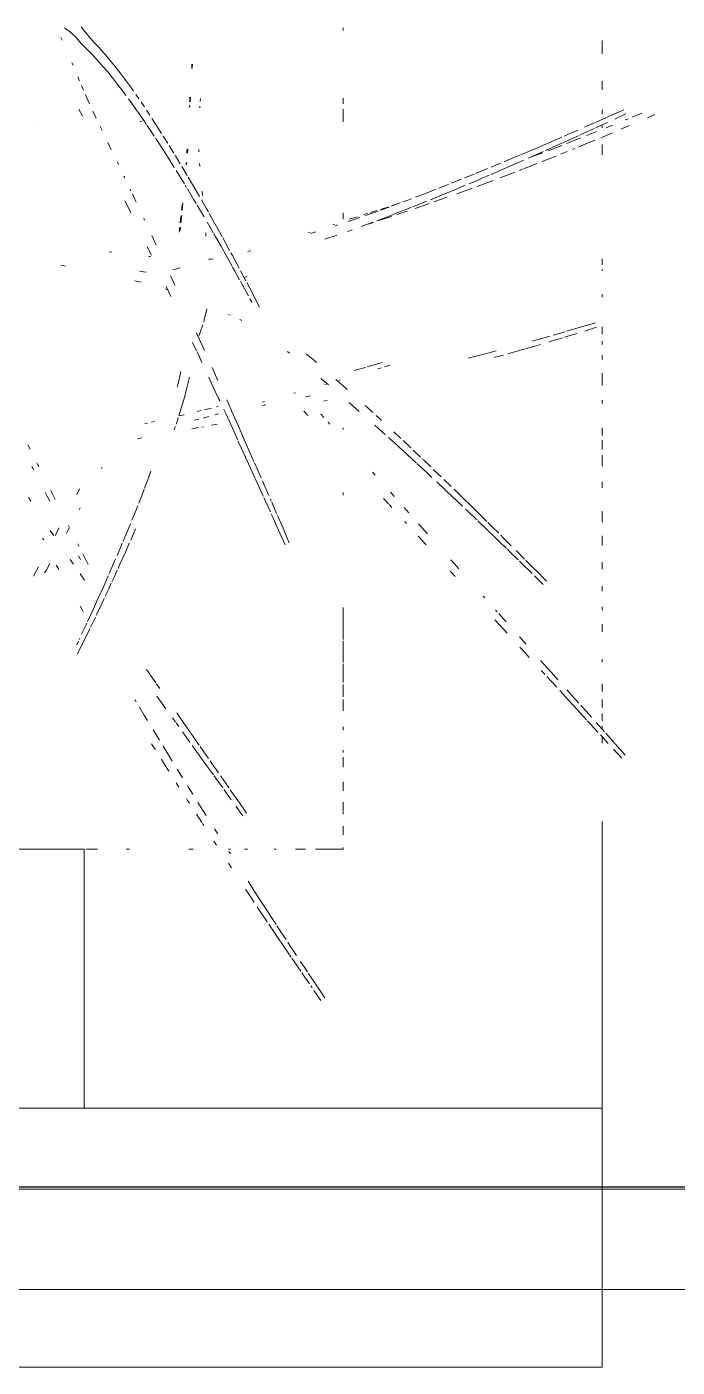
# Model space of a CAD drawing. Header units: millimetres. Extents: x -67152 to -48359, y -6192 to 21191.
# Drawn here: x -56938 to -56687, y 533 to 1051 of the extents above; entities that cross this region are included whole.
import ezdxf

# ---------------------------------------------------------------- set-up
doc = ezdxf.new("R2010")
doc.units = ezdxf.units.MM
for name, color, linetype, lineweight in [('G-IMPT', 8, 'Continuous', 9), ('I-FURN', 30, 'Continuous', 9), ('Q-SPCQ', 91, 'Continuous', 9)]:
    doc.layers.add(name, color=color, linetype=linetype, lineweight=lineweight)

# ---------------------------------------------------------------- blocks, each defined once
blk = doc.blocks.new('2017_EN_Awning_Llaza_Complet-PRO - Frontal-3576117-Nivel 1 Oficinas')
at = {"layer": 'Q-SPCQ'}
for p, q in [((2883.92, 95.02), (-2883.92, 95.02)), ((-2883.92, 94.88), (2883.92, 94.88)), ((2883.92, 94.04), (-2883.92, 94.04)), ((-2883.92, 55.37), (2883.92, 55.37))]:
    blk.add_line(p, q, dxfattribs=at)
blk = doc.blocks.new('LR2371_Conjunto_Estar_Externo_932 - RM-palem_elek_dwg-3557110-Nivel 1 Oficinas')
at = {"layer": 'G-IMPT'}
for p, q in [((952.6, 1312.2), (965.7, 1331.1)), ((946.6, 1303.4), (949.1, 1307)), ((973, 1326.2), (956.6, 1301.9)), ((930, 1279.3), (932.3, 1282.7)), ((932.3, 1282.7), (944.1, 1299.8)), ((942.3, 1280.4), (956.6, 1301.9)), ((911.2, 1251.8), (915.6, 1258.2)), ((915.6, 1258.2), (928, 1276.4)), ((940.2, 1277.4), (927.3, 1258)), ((890.1, 1220.8), (898.8, 1233.6)), ((898.8, 1233.6), (910, 1250)), ((907.3, 1227.8), (919.8, 1246.6)), ((868.2, 1188.3), (882, 1208.8)), ((882, 1208.8), (889.5, 1219.8)), ((900.3, 1217.1), (890.8, 1202.8)), ((907.3, 1227.8), (903.4, 1221.9)), ((848.4, 1158.8), (865.2, 1183.8)), ((874.3, 1177.6), (881.7, 1188.9)), ((883.3, 1191.4), (890.8, 1202.8)), ((846.4, 1155.8), (848.4, 1158.8)), ((874.3, 1177.6), (857.9, 1152.4)), ((824.4, 1122.7), (831.7, 1133.6)), ((831.7, 1133.6), (840.5, 1146.9)), ((841.4, 1127), (857.9, 1152.4)), ((841.4, 1127), (829.1, 1108)), ((792.4, 1074.2), (798.1, 1082.9)), ((796.1, 1056.5), (793.1, 1051.9)), ((765.1, 1032.6), (770.3, 1040.6)), ((743.8, 999.7), (746.3, 1003.7)), ((772.5, 1019.4), (766.6, 1010)), ((732.6, 982.5), (742.7, 998.1)), ((743.9, 974.1), (750.6, 984.6)), ((806.1, 967.2), (819.3, 985.5)), ((826.4, 980.3), (810.4, 957.4)), ((713.8, 953.1), (716.1, 956.8)), ((716.1, 956.8), (719.4, 961.9)), ((743.9, 974.1), (735.5, 960.6)), ((786.1, 939.2), (797.7, 955.4)), ((795.8, 936.5), (810, 956.8)), ((694.9, 923.7), (699.9, 931.6)), ((716, 929.3), (725.7, 945)), ((769.7, 916.4), (781.9, 933.3)), ((793.8, 933.6), (781.2, 915.5)), ((783.8, 936), (786.1, 939.2)), ((706.8, 914.5), (696.7, 898.1)), ((753.6, 893.9), (764.3, 908.9)), ((762, 887.9), (773.9, 905)), ((765.6, 910.6), (769.7, 916.4)), ((780.6, 914.6), (777.8, 910.6)), ((666.3, 878.7), (668.1, 881.5)), ((668.1, 881.5), (681.1, 902)), ((681, 872.8), (687.2, 882.8)), ((737.7, 871.7), (744.8, 881.6)), ((745.4, 882.5), (753.6, 893.9)), ((755.3, 878.3), (746.4, 865.5)), ((762, 887.9), (758.3, 882.6)), ((648.7, 850.6), (652.5, 856.7)), ((652.5, 856.7), (655.9, 862.1)), ((681, 872.8), (670.2, 855)), ((724.9, 853.8), (737.7, 871.7)), ((731, 843.4), (737.9, 853.3)), ((739.4, 855.4), (746.4, 865.5)), ((1513.1, 860.8), (1528.5, 877.5)), ((1535, 871.6), (1516.1, 850.5)), ((651.4, 824.3), (663.2, 843.6)), ((706.6, 828.4), (720.5, 847.8)), ((721.2, 829.4), (715.9, 821.7)), ((731, 843.4), (722.1, 830.7)), ((1469.2, 813), (1484, 829.1)), ((1496.2, 828.2), (1480.8, 811)), ((1488.6, 834), (1489.2, 834.7)), ((1489.2, 834.7), (1503.1, 849.8)), ((1498.6, 830.9), (1515.6, 850)), ((640.9, 806.9), (635.5, 798)), ((687.8, 802.3), (691.4, 807.2)), ((691.4, 807.2), (693.5, 810.1)), ((694.5, 811.5), (699.4, 818.3)), ((701, 800.3), (715.9, 821.7)), ((1449.2, 791.1), (1462.5, 805.7)), ((1464, 807.3), (1469.2, 813)), ((625.9, 782), (635.5, 798)), ((661.8, 766), (675.4, 785)), ((701, 800.3), (695.9, 792.9)), ((1429, 769.2), (1438, 778.9)), ((1438.8, 779.8), (1449.2, 791.1)), ((1456.7, 784.1), (1452, 778.9)), ((1456.7, 784.1), (1471.7, 800.9)), ((619.9, 772), (617.4, 767.8)), ((658.4, 761.3), (661.8, 766)), ((1412.4, 751.1), (1429, 769.2)), ((1426, 749.8), (1436.9, 761.9)), ((1448.3, 774.7), (1436.9, 761.9)), ((645.9, 721.2), (656.6, 736.5)), ((663.9, 747.1), (658, 738.5)), ((1388.4, 724.9), (1406.8, 744.9)), ((1408.8, 730.6), (1396.8, 717.1)), ((644.2, 718.7), (639.2, 711.4)), ((644.2, 718.7), (645.2, 720.2)), ((1376.6, 694.6), (1396.8, 717.1)), ((1377.7, 713.2), (1384.9, 721)), ((510.3, 682.2), (522.1, 657.9)), ((1337.6, 669.5), (1347.5, 680.2)), ((1347.5, 680.2), (1355.5, 689)), ((511.9, 658.4), (508.7, 665.1)), ((514.4, 653), (513.3, 655.4)), ((532.9, 635.6), (522.5, 657.2)), ((1336.9, 650.1), (1349.6, 664.3)), ((526, 628.1), (517.8, 645.7)), ((527.6, 624.7), (526, 628.1)), ((534.4, 632.5), (543.6, 613.4)), ((1291.1, 618.7), (1306.4, 635.4)), ((1306.4, 635.4), (1313.8, 643.5)), ((515.1, 593.1), (520.8, 603)), ((537.3, 603.6), (528.9, 621.8)), ((548.3, 579.4), (537.3, 603.6)), ((545, 610.4), (546, 608.2)), ((557.4, 584.1), (546, 608.2)), ((1295.6, 603.9), (1292.3, 600.2)), ((1298.2, 606.8), (1312, 622.3)), ((553.8, 567.1), (548.3, 579.4)), ((557.4, 584.1), (560, 578.5)), ((1269, 574.1), (1272, 577.5)), ((559, 555.6), (554.3, 566.1)), ((567.5, 536.3), (559, 555.6)), ((562.1, 574), (568.4, 560.5)), ((573.3, 549.9), (568.4, 560.5)), ((1365, 536.1), (1381.3, 552.2)), ((437.1, 519.1), (427.5, 537)), ((451.2, 526), (448.4, 530.9)), ((523.2, 544.5), (515, 532.6)), ((579.5, 509), (569.4, 532.1)), ((579.1, 537.2), (574.4, 547.6)), ((579.1, 537.2), (584.3, 525.8)), ((1207.5, 527.4), (1216.9, 537.7)), ((1340.1, 511.6), (1360.6, 531.8)), ((1387.5, 546), (1367.6, 525.9)), ((451.2, 526), (458, 513.4)), ((474.8, 524.3), (470.3, 516.1)), ((502.4, 514.4), (496.4, 505.8)), ((511.8, 498.8), (515.5, 505.9)), ((530.2, 514.9), (519.9, 494.8)), ((581.2, 505.1), (579.5, 509)), ((585.9, 522.4), (589.5, 514.3)), ((599.6, 491.8), (589.5, 514.3)), ((1214.6, 513.2), (1208.6, 506.4)), ((1214.6, 513.2), (1223.4, 523.1)), ((1319.6, 491.7), (1334.8, 506.5)), ((1346.8, 504.9), (1331, 489)), ((1337.2, 508.8), (1340.1, 511.6)), ((1349.3, 507.4), (1367.1, 525.3)), ((1367.5, 525.8), (1367.1, 525.3)), ((510.5, 476.5), (512.5, 480.4)), ((589.2, 486.3), (584.1, 498.2)), ((593.9, 475.2), (589.2, 486.3)), ((599.6, 491.8), (606.9, 475.2)), ((886.3, 451), (898.4, 478.1)), ((1147.6, 462), (1162.3, 478)), ((1299.4, 472), (1312.9, 485.1)), ((1306.7, 464.8), (1321.8, 479.8)), ((1314.4, 486.6), (1319.6, 491.7)), ((444.7, 466), (447, 469)), ((458.9, 451.4), (464.4, 459.4)), ((465.5, 461), (464.4, 459.4)), ((475.7, 446.5), (468, 461)), ((489.5, 456.1), (491.3, 452.7)), ((495.2, 445.6), (491.3, 452.7)), ((598.6, 464.1), (595.4, 471.6)), ((607.7, 442.3), (598.6, 464.1)), ((618.7, 448.1), (609.6, 469.2)), ((906.4, 474.5), (894.9, 447.8)), ((1164.9, 457.5), (1154.6, 445.9)), ((1259.5, 433.5), (1279.3, 452.6)), ((1279.3, 452.6), (1288.2, 461.2)), ((1298.2, 456.4), (1286.9, 445.1)), ((1289, 462), (1299.4, 472)), ((1306.7, 464.8), (1302, 460.1)), ((494.4, 444.8), (492.9, 441.8)), ((609, 439.1), (607.7, 442.3)), ((616.4, 420.9), (611.9, 432)), ((874.1, 423.7), (886.3, 451)), ((884.2, 423.2), (894.6, 447.2)), ((1122.7, 434.8), (1125.6, 438)), ((1148.3, 438.8), (1154.6, 445.9)), ((1239.8, 414.7), (1257.6, 431.7)), ((1267.3, 425.8), (1276.1, 434.4)), ((1278, 436.3), (1286.9, 445.1)), ((513.2, 412.4), (515, 409.2)), ((622.8, 405), (616.4, 420.9)), ((861.8, 396.4), (870.9, 416.7)), ((872.4, 419.9), (874.1, 423.7)), ((882.7, 419.8), (873.4, 398.2)), ((1082.9, 391.3), (1092.3, 401.6)), ((1093.2, 402.5), (1098.4, 408.2)), ((1130, 418.3), (1121.3, 408.5)), ((1220.4, 396.3), (1230.6, 405.9)), ((1228.8, 388), (1247.9, 406.7)), ((1236.4, 411.5), (1239.8, 414.7)), ((1267.3, 425.8), (1247.9, 406.7)), ((420.8, 393.4), (418.3, 388.7)), ((420.8, 393.4), (422.5, 396.2)), ((449.5, 379.7), (453.3, 387.1)), ((453.3, 387.1), (458, 396.2)), ((460, 376.7), (462.7, 382.1)), ((468.3, 393.2), (462.7, 382.1)), ((514, 373.3), (508.6, 383.7)), ((632.7, 379.7), (624.7, 400)), ((634.8, 374.1), (632.7, 379.7)), ((849.5, 369.1), (857.7, 387.3)), ((858.6, 389.4), (861.8, 396.4)), ((858.8, 364.8), (867.9, 385.6)), ((872.5, 396.2), (870.8, 392.3)), ((1095.5, 379.7), (1102.5, 387.5)), ((1182.2, 360.4), (1201.2, 378.1)), ((1201.2, 378.1), (1220.4, 396.3)), ((1228.8, 388), (1214.6, 374.2)), ((640.3, 359.8), (635.5, 372.4)), ((647.5, 340.5), (640.3, 359.8)), ((837.1, 341.8), (842.6, 353.9)), ((843.1, 355), (849.5, 369.1)), ((853.7, 353.1), (846.8, 337.3)), ((858.8, 364.8), (856, 358.3)), ((1163.6, 343), (1173.3, 352)), ((1195.8, 356), (1209.4, 369.2)), ((424.6, 331.4), (425.8, 333.7)), ((425.8, 333.7), (428.1, 338.1)), ((434.2, 324.9), (435.9, 328.4)), ((437.4, 331.4), (435.9, 328.4)), ((554.7, 335.4), (556.2, 332.6)), ((824.7, 314.4), (837.1, 341.8)), ((841.3, 324.8), (846.8, 337.3)), ((1062.3, 342.3), (1067, 347.6)), ((1145.2, 325.9), (1163.6, 343)), ((1156.9, 318.7), (1171, 332.1)), ((1190.4, 350.8), (1175.9, 336.9)), ((812.2, 287.1), (824.7, 314.4)), ((834.7, 309.9), (822.6, 282.4)), ((834.7, 309.9), (840.1, 322.2)), ((1109.3, 293), (1120.6, 303.3)), ((1121.8, 304.4), (1127.1, 309.3)), ((1127.1, 309.3), (1143.8, 324.7)), ((1152.1, 314.2), (1138.1, 300.8)), ((1154.6, 316.5), (1155.5, 317.4)), ((421.3, 299), (417.3, 290.9)), ((622.3, 279.6), (630.3, 278.1)), ((799.8, 259.9), (810.1, 282.4)), ((810.5, 254.9), (822.6, 282.4)), ((810.8, 283.9), (812.2, 287.1)), ((1091.8, 277.2), (1109.3, 293)), ((1115.2, 279.3), (1102.1, 267)), ((1119.4, 283.2), (1133.5, 296.5)), ((636.1, 251.4), (641.2, 250.3)), ((692.3, 259.5), (691, 263.1)), ((692.3, 259.5), (693.3, 256.4)), ((694.6, 252.5), (697.5, 243.7)), ((724.2, 261.1), (736.5, 258.8)), ((742.7, 257.7), (745.6, 257.1)), ((761.1, 254.1), (768.5, 252.7)), ((768.5, 252.7), (771.5, 252.1)), ((787.3, 232.6), (799.8, 259.9)), ((810.5, 254.9), (801.4, 234.5)), ((982.1, 252.3), (978.8, 248.5)), ((1066.3, 254.2), (1074.7, 261.8)), ((1074.7, 261.8), (1085.7, 271.7)), ((648.8, 248.6), (654.4, 247.4)), ((698.7, 239.9), (697.5, 243.7)), ((702.3, 228.6), (699.8, 236.3)), ((709.7, 234.6), (700.3, 236.8)), ((702.3, 228.6), (706.6, 214.1)), ((729.1, 245), (737, 242.9)), ((741.6, 227), (733.9, 228.8)), ((744.9, 240.9), (756.1, 237.9)), ((767, 235.1), (774, 233.2)), ((783.6, 224.7), (787.3, 232.6)), ((789.2, 207), (798.1, 226.9)), ((801.3, 234.2), (798.4, 227.6)), ((933.5, 227.9), (941.1, 236.2)), ((970.9, 239.7), (965.7, 233.8)), ((1025.5, 218.2), (1037.1, 228.4)), ((1052.6, 221.3), (1062.7, 230.5)), ((1078.8, 245.4), (1068.8, 236.1)), ((710.6, 200.2), (706.6, 214.1)), ((755.2, 223.6), (748, 225.4)), ((755.2, 223.6), (761, 222.2)), ((762.3, 178.5), (772.9, 201.5)), ((770, 220), (773.4, 219.1)), ((773, 201.8), (774.8, 205.5)), ((774.8, 205.5), (776.3, 208.9)), ((856.4, 217.6), (862.5, 216.4)), ((856.4, 210.9), (860.2, 209.8)), ((945.9, 199.1), (937, 201)), ((970.4, 209.6), (977.4, 207.9)), ((1018.4, 212.1), (1025.5, 218.2)), ((1052.6, 221.3), (1048.1, 217.2)), ((698, 178.6), (697.1, 182.2)), ((700.8, 165.8), (698, 178.6)), ((710.6, 200.2), (714.1, 187)), ((717.2, 174.4), (714.1, 187)), ((755.6, 164.2), (762.3, 178.5)), ((915, 194.5), (918, 193.6)), ((965.3, 166.8), (979.8, 178.9)), ((972.9, 178), (977.1, 176.7)), ((993.7, 168.5), (1006.5, 179.8)), ((1014.8, 187.2), (1006.5, 179.8)), ((703.1, 153.7), (700.8, 165.8)), ((717.2, 174.4), (719.5, 164.1)), ((761.9, 146.1), (772.9, 170.5)), ((998.8, 170.5), (1001.9, 169.6)), ((1048.7, 146), (1027.7, 151.8)), ((737.4, 124.9), (743, 137)), ((938, 120.5), (950.8, 131.4)), ((957.3, 137), (950.8, 131.4)), ((1052.1, 145), (1075.8, 138.4)), ((1072.1, 149), (1078.6, 147.1)), ((1080.2, 137.1), (1075.8, 138.4)), ((1084.4, 145.3), (1094.8, 142.2)), ((1248.8, 127.1), (1241.3, 129)), ((1248.8, 127.1), (1278, 119.4)), ((1290, 127.8), (1307.4, 122.9)), ((725.4, 99.2), (732.8, 115.2)), ((733.7, 117), (737.4, 124.9)), ((737.9, 92.7), (747.6, 114.2)), ((902.9, 116.5), (907, 119.7)), ((1293.7, 115.2), (1278, 119.4)), ((1315.4, 120.6), (1339.1, 113.8)), ((1339.1, 113.8), (1351.9, 110.1)), ((1353, 109.8), (1367.9, 105.5)), ((1367.9, 105.5), (1376.4, 103)), ((737.8, 92.5), (732.8, 81.5)), ((740.7, 76.4), (737.4, 86.6)), ((740.7, 76.4), (744.6, 66.3)), ((1365, 95.7), (1360.8, 96.8)), ((1365, 95.7), (1393.8, 87.6)), ((1392.8, 98.1), (1396.6, 97)), ((1396.6, 97), (1417.7, 90.7)), ((1422.4, 79.4), (1400, 85.8)), ((1421.1, 89.6), (1425.1, 88.5)), ((1425.1, 88.5), (1445, 82.4)), ((1426, 78.3), (1450.9, 71.1)), ((1459.4, 78), (1481.5, 71.1)), ((748.4, 51.5), (746.2, 60.6)), ((748.4, 51.5), (751.3, 40.3)), ((813.7, 56.3), (817.7, 58.5)), ((1479.1, 62.8), (1451.5, 70.9)), ((752.3, 36.5), (751.5, 39.8)), ((792.8, 46.8), (795.9, 48.2)), ((850.7, 33.1), (838.3, 9.1)), ((674.5, -1), (679, 0.8)), ((676.2, -5.1), (684.9, 13.2)), ((816.7, -11.7), (829.8, 12.4)), ((826.8, -12.9), (837.9, 8.4)), ((832.6, 17.6), (836.1, 24.1)), ((617.4, -16), (622.7, -14.7)), ((629.3, -13.2), (622.7, -14.7)), ((690, -12.3), (684.2, -25)), ((690, -12.3), (692.4, -7.2)), ((803.7, -35.4), (813.3, -17.8)), ((814.9, -15), (816.7, -11.7)), ((825.2, -15.9), (815.2, -34.6)), ((822.9, -22.3), (827.3, -24.4)), ((479.1, -45.3), (483.3, -44.4)), ((487.4, -43.6), (483.3, -44.4)), ((633.5, -32.9), (626, -34.3)), ((638.5, -31.9), (633.5, -32.9)), ((695.1, -38.4), (688.4, -36.4)), ((701.9, -40.2), (695.1, -38.4)), ((790.8, -58.7), (799.4, -43.2)), ((800, -63.1), (812.5, -39.7)), ((800.3, -41.4), (803.7, -35.4)), ((574, -69.5), (569.2, -70)), ((640.6, -79.4), (648.2, -63.7)), ((646.7, -61.3), (643.3, -61.6)), ((760.2, -56.6), (755.8, -56.2)), ((760.2, -56.6), (764, -57.2)), ((778, -81.4), (783.6, -71.3)), ((784.2, -70.4), (790.8, -58.7)), ((794.6, -73), (787.5, -86.1)), ((800, -63.1), (797, -68.6)), ((828.6, -70.9), (834.1, -72.3)), ((649.1, -100.9), (655, -88.2)), ((657.4, -83), (655, -88.2)), ((750.4, -99.4), (749.9, -105.7)), ((767.6, -99.7), (778, -81.4)), ((775.2, -108.6), (780.7, -98.5)), ((781.9, -96.3), (787.5, -86.1)), ((973, -93.7), (980.1, -96.1)), ((980.1, -96.1), (988.4, -98.9)), ((989, -99.1), (995.1, -101.2)), ((701.4, -116.3), (700.4, -107.3)), ((702.8, -116.2), (702.1, -110.4)), ((703.5, -134.8), (702.3, -124.3)), ((705.1, -137.9), (703.7, -124.4)), ((752.7, -125.6), (764.1, -105.9)), ((767.3, -122.7), (762.9, -130.5)), ((765.3, -103.8), (767, -100.7)), ((775.2, -108.6), (767.5, -122.3)), ((945.2, -107.3), (942.2, -106.4)), ((955.9, -107.4), (946.6, -104.6)), ((991.8, -122.3), (988.3, -121.1)), ((992.3, -118.9), (996.9, -120.5)), ((1015.4, -108.4), (1024.1, -111.5)), ((1040.9, -117.6), (1049.8, -120.9)), ((1049.8, -120.9), (1062.9, -125.8)), ((1054.2, -122.3), (1063.9, -125.4)), ((604.7, -153.7), (609.8, -143.1)), ((635.7, -129.7), (634.1, -133.1)), ((703.5, -134.8), (703.8, -138)), ((704.8, -148.1), (705.7, -158.1)), ((706.1, -148.2), (707.4, -161.7)), ((734.1, -157.3), (740.3, -146.9)), ((740.3, -146.9), (746.8, -135.8)), ((750.8, -152), (754.9, -144.8)), ((756.6, -141.7), (762.9, -130.5)), ((1023.9, -129.5), (1016.5, -127)), ((1018.7, -131.5), (1033.1, -136)), ((1023.9, -129.5), (1038.5, -134.5)), ((1053, -142.2), (1045.4, -139.8)), ((1061.4, -142.5), (1048.8, -138.1)), ((1070.3, -147.5), (1058.1, -143.8)), ((1061.4, -142.5), (1072.6, -146.6)), ((1070.4, -128.5), (1088, -135.2)), ((1073.8, -128.6), (1078.2, -130)), ((1077, -149.7), (1084.2, -151.9)), ((1077.3, -148.2), (1080.9, -149.6)), ((1078.2, -130), (1097.5, -136.4)), ((1093.1, -154), (1080.9, -149.6)), ((1088, -135.2), (1102.4, -140.8)), ((1103.3, -141.1), (1107.9, -142.9)), ((1107.5, -139.8), (1127.1, -146.4)), ((1107.9, -142.9), (1128.3, -150.9)), ((598.8, -165.7), (604.7, -153.7)), ((617.3, -168.9), (612.9, -178.3)), ((620, -163.1), (617.6, -168.2)), ((715.8, -187.9), (728, -167.7)), ((727.1, -193.4), (738.6, -173.5)), ((728, -167.7), (732.1, -160.7)), ((750.8, -152), (741.9, -167.7)), ((1084.8, -152.1), (1093.1, -154.7)), ((1108.8, -159.8), (1097.8, -156.3)), ((1101, -156.9), (1097.9, -155.8)), ((1101, -156.9), (1113.8, -161.7)), ((1118.6, -163.5), (1121.6, -164.5)), ((1135.2, -169.7), (1121.6, -164.5)), ((1128.3, -150.9), (1135.3, -153.7)), ((1137.3, -154.5), (1149.2, -159.2)), ((1142.1, -151.5), (1158.3, -157.1)), ((1142.6, -172.5), (1164.2, -180.8)), ((1149.2, -159.2), (1162.9, -164.8)), ((1158.3, -157.1), (1168.4, -160.6)), ((1170.5, -167.8), (1192.4, -176.7)), ((1177.6, -163.8), (1185.4, -166.6)), ((1185.4, -166.6), (1201.8, -172.4)), ((608.7, -187.1), (609.9, -184.7)), ((703.8, -207.6), (710.1, -197.4)), ((711.5, -195.1), (714, -190.9)), ((727.1, -193.4), (717.4, -209.9)), ((744.2, -175.8), (743.4, -183.9)), ((1180.9, -187.3), (1164.2, -180.8)), ((1186.3, -189.4), (1204.4, -196.5)), ((1192.4, -176.7), (1206.5, -182.6)), ((1208, -183.2), (1214.6, -185.9)), ((1228.2, -206), (1210.2, -198.8)), ((1214.6, -185.9), (1235.6, -194.7)), ((1219.6, -178.8), (1240.3, -186.3)), ((1240.3, -186.3), (1248.3, -189.2)), ((1242.8, -197.7), (1260.4, -205.1)), ((1258, -192.8), (1268, -196.5)), ((1268, -196.5), (1287.6, -203.8)), ((598.4, -208.9), (597, -211.8)), ((694.8, -222.2), (703.8, -207.6)), ((705.4, -230.1), (715.4, -213.3)), ((1234.4, -208.5), (1252.4, -215.8)), ((1277.4, -226), (1254.7, -216.7)), ((1260.4, -205.1), (1280.4, -213.6)), ((1283.9, -215.2), (1307.8, -225.4)), ((1300.8, -208.8), (1323.7, -217.5)), ((1307.8, -225.4), (1332, -236)), ((1323.7, -217.5), (1328.2, -219.2)), ((1337, -222.6), (1344.1, -225.3)), ((584.7, -237.8), (586.6, -233.8)), ((668.9, -263.2), (680.4, -245.3)), ((680.4, -245.3), (691.1, -228.2)), ((702.4, -235.2), (693.5, -249.9)), ((713.2, -237.4), (712.9, -233.7)), ((714.4, -237.3), (714.1, -233.5)), ((738.9, -230), (738.5, -235.6)), ((1284.3, -228.8), (1301.8, -236.1)), ((1326.8, -246.5), (1308.5, -238.9)), ((1326.8, -246.5), (1351.5, -256.9)), ((1332, -236), (1344.9, -241.6)), ((1346, -226.1), (1351.7, -228.3)), ((1351.7, -228.3), (1369.8, -235.3)), ((1353.6, -245.5), (1356.5, -246.7)), ((1356.5, -246.6), (1373.6, -253)), ((1356.5, -246.7), (1381.4, -257.7)), ((1379.8, -239.3), (1405.6, -249.5)), ((573.2, -261.7), (567, -274.7)), ((657.7, -280.6), (668.9, -263.2)), ((678.9, -273.6), (670.6, -286.9)), ((681.6, -269.2), (690.6, -254.6)), ((692.3, -251.9), (692.7, -251.3)), ((714.5, -254.9), (714.8, -261.5)), ((715.8, -255.1), (716.2, -262.9)), ((737.1, -257.1), (737, -261.9)), ((1376.5, -267.6), (1351.5, -256.9)), ((1380.9, -255.8), (1373.6, -253)), ((1376.5, -267.6), (1401.8, -278.5)), ((1385.9, -259.8), (1406.5, -269)), ((1401.9, -263.8), (1390.2, -259.4)), ((1401.9, -263.8), (1416.2, -269.4)), ((1406.5, -269), (1417.8, -274)), ((1414, -252.9), (1426.1, -257.8)), ((1418.8, -274.5), (1432, -280.4)), ((1425, -272.8), (1430.2, -274.8)), ((1451.8, -283.3), (1430.2, -274.8)), ((1436.1, -261.8), (1440.7, -263.7)), ((1447.9, -266.6), (1464.2, -273.3)), ((1464.2, -273.3), (1478, -279)), ((556.3, -297.1), (552.5, -304.9)), ((640.5, -306.4), (646.6, -297.3)), ((646.6, -297.3), (653.7, -286.6)), ((656, -283.1), (657.7, -280.6)), ((659.9, -303.7), (667.4, -291.8)), ((1416.5, -284.9), (1401.8, -278.5)), ((1427.4, -289.6), (1421.3, -287)), ((1427.4, -289.6), (1447, -298.2)), ((1432, -280.4), (1449.1, -288.2)), ((1451, -289.1), (1457.7, -292.1)), ((1457.7, -292.1), (1476.9, -300.9)), ((1462.8, -287.7), (1481.5, -295.2)), ((1489.1, -283.6), (1492.4, -285)), ((1492.4, -285), (1511, -292.8)), ((1527.1, -299.6), (1543.1, -306.4)), ((433.9, -303), (434, -303)), ((512.5, -337.3), (519.6, -324.7)), ((538.7, -333.8), (544.3, -321.9)), ((545, -320.5), (544.3, -321.9)), ((625.2, -328.7), (635.8, -313.3)), ((626.5, -313.5), (630.9, -315.3)), ((635.8, -313.3), (639.4, -308)), ((639.1, -335.5), (645.5, -325.8)), ((659.9, -303.7), (649.4, -319.9)), ((1479.4, -312.5), (1458.9, -303.4)), ((1480, -302.3), (1483.6, -304)), ((1480.7, -313.1), (1505.7, -324.2)), ((1483.6, -304), (1502, -312.4)), ((1511.1, -307.2), (1499.1, -302.3)), ((1532.2, -336.1), (1506.3, -324.5)), ((1515.4, -318.6), (1536.1, -328.3)), ((1535.2, -317.1), (1540.4, -319.2)), ((1566.1, -329.9), (1548, -322.4)), ((1576.4, -320.8), (1590.6, -327)), ((532.3, -347.4), (526.4, -360.7)), ((605.5, -356.3), (614.8, -343.5)), ((614.8, -343.5), (622.3, -332.8)), ((622.7, -332.2), (625.2, -328.7)), ((635.1, -341.4), (629.1, -350.4)), ((719.4, -343.8), (719.1, -340.9)), ((720.2, -354.5), (719.9, -351.1)), ((720.3, -343.8), (720.1, -340.8)), ((721.5, -359.4), (720.8, -350.7)), ((739, -339.5), (739.2, -342.6)), ((517.4, -381.5), (521.2, -372.5)), ((526.1, -361.5), (524.7, -364.5)), ((585, -383.6), (594.7, -370.9)), ((594.7, -370.9), (600.5, -363.1)), ((615, -370.7), (609.7, -378.2)), ((619.2, -364.7), (624.9, -356.5)), ((720.2, -354.5), (720.5, -359.5)), ((739.8, -352.1), (740.1, -357.4)), ((510.4, -397.9), (513.7, -390.1)), ((566.5, -406.9), (575.6, -395.6)), ((575.6, -395.6), (585, -383.6)), ((600.3, -391.1), (591.3, -403.2)), ((600.3, -391.1), (609.7, -378.2)), ((499.7, -424.2), (501.7, -419.8)), ((549, -427.2), (557.6, -417.4)), ((557.6, -417.4), (566.5, -406.9)), ((565.7, -435.3), (573.9, -425.4)), ((582.5, -414.6), (573.9, -425.4)), ((582.5, -414.6), (591.3, -403.2)), ((723.8, -413.5), (724.2, -421.5)), ((724.8, -414.1), (725.2, -421.6)), ((524.9, -452.2), (532.7, -444.6)), ((532.7, -444.6), (540.7, -436.3)), ((540.7, -436.3), (549, -427.2)), ((550, -453.1), (557.7, -444.6)), ((565.7, -435.3), (557.7, -444.6)), ((481.1, -466.4), (479, -471.2)), ((497.3, -480.7), (508.1, -470.5)), ((508.1, -470.5), (517.1, -460)), ((517.1, -460), (524.9, -452.2)), ((535, -469), (525.8, -480)), ((535, -469), (542.6, -460.8)), ((550, -453.1), (542.6, -460.8)), ((485.6, -489.2), (497.3, -480.7)), ((516.7, -491.4), (525.8, -480))]:
    blk.add_line(p, q, dxfattribs=at)
blk = doc.blocks.new('LR2371_Conjunto_Estar_Externo_932 - LR2371_Conjunto_Estar_Externo_932-3557151-Nivel 1 Oficinas')
at = {"layer": 'I-FURN'}
for p, q in [((0, 100), (2700, 100)), ((0, 100), (0, 0)), ((0, 0), (0, -110.74)), ((2700, 0), (0, 0)), ((200, 0), (200, -100)), ((100, -100.67), (100, -100)), ((100, -100), (110.68, -100)), ((114.58, -100), (118.46, -100)), ((125.95, -100), (126.65, -100)), ((137.01, -100), (138.13, -100)), ((143.55, -100), (144.27, -100)), ((157.88, -100), (159.66, -100)), ((182.48, -100), (183.84, -100)), ((194.88, -100), (199.17, -100)), ((200, -100), (500, -100)), ((100, -108.87), (100, -105.54)), ((100, -114.44), (100, -113.54)), ((100, -118.17), (100, -114.75)), ((100, -126.11), (100, -122.61)), ((100, -135.52), (100, -131.68)), ((100, -138.26), (100, -137.37)), ((0, -141.01), (0, -143.4)), ((0, -146.33), (0, -147.7)), ((0, -149.65), (0, -152.38)), ((100, -147.25), (100, -145.97)), ((0, -154.82), (0, -157.91)), ((100, -157.81), (100, -153.43)), ((100, -163.66), (100, -158.9)), ((0, -160.88), (0, -163.92)), ((100, -171.59), (100, -164.42)), ((0, -172.24), (0, -173.45)), ((100, -180.46), (100, -172.16)), ((100, -193.33), (100, -181.01)), ((0, -184), (0, -187)), ((0, -192.4), (0, -193.6)), ((0, -199.65), (0, -201.62)), ((0, -208.19), (0, -210.93)), ((0, -217.29), (0, -221.09)), ((0, -226.3), (0, -230.63)), ((100, -237.84), (100, -236.71)), ((0, -239.65), (0, -241.91)), ((0, -247.95), (0, -252.25)), ((0, -254.43), (0, -257.99)), ((0, -259.75), (0, -262.76)), ((100, -262.78), (100, -262.12)), ((0, -272.17), (0, -273.46)), ((0, -279.06), (0, -283.93)), ((0, -289.12), (0, -290.77)), ((0, -294.92), (0, -296.28)), ((0, -298.96), (0, -301.77)), ((0, -313.2), (0, -314.36)), ((0, -323.34), (0, -324.04)), ((0, -325.74), (0, -328.03)), ((100, -345.75), (100, -343.34)), ((0, -368.24), (0, -372.17)), ((0, -378.59), (0, -379.51)), ((100, -385.81), (100, -380.99)), ((0, -383.87), (0, -385.52)), ((100, -390.1), (100, -387.92)), ((0, -393.31), (0, -396.6)), ((0, -407.15), (0, -412.28)), ((100, -417.23), (100, -416.22))]:
    blk.add_line(p, q, dxfattribs=at)
at = {"extrusion": (0, 0, -1), "xscale": 0.2063269555025896, "yscale": 0.2063269555025896, "zscale": -0.2063269555025896}
blk.add_blockref('LR2371_Conjunto_Estar_Externo_932 - RM-palem_elek_dwg-3557110-Nivel 1 Oficinas', (-307.83, -316.24), dxfattribs=at)

msp = doc.modelspace()

# ---------------------------------------------------------------- block references
at = {"layer": 'I-FURN', "rotation": 180}
msp.add_blockref('LR2371_Conjunto_Estar_Externo_932 - LR2371_Conjunto_Estar_Externo_932-3557151-Nivel 1 Oficinas', (-56716.06, 633.03), dxfattribs=at)
at = {"layer": 'Q-SPCQ'}
msp.add_blockref('2017_EN_Awning_Llaza_Complet-PRO - Frontal-3576117-Nivel 1 Oficinas', (-59379.85, 507.7), dxfattribs=at)

doc.saveas('drawing.dxf')
